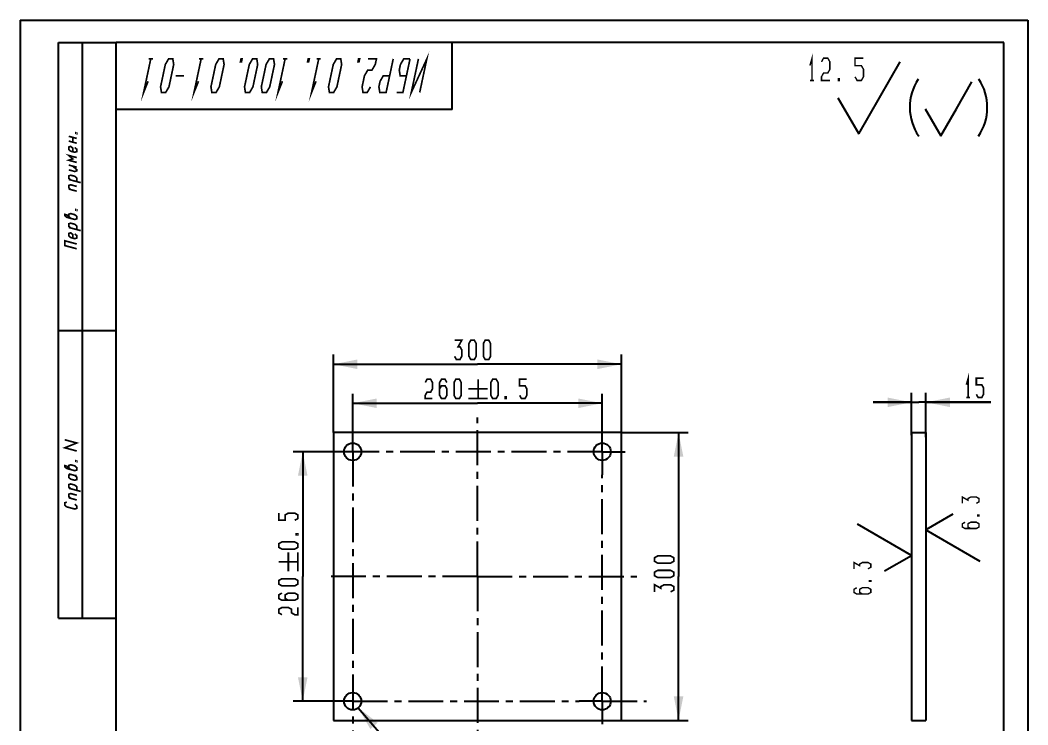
# Model space of a CAD drawing. Header units: millimetres. Extents: x 0 to 210, y 0 to 297.
# Drawn here: x 0 to 210, y 150.1 to 297 of the extents above; entities that cross this region are included whole.
import ezdxf

# ---------------------------------------------------------------- set-up
doc = ezdxf.new("R2010")
doc.units = ezdxf.units.MM
doc.header["$LTSCALE"] = 19.36
doc.linetypes.add('CENTER', pattern=[0.6, 0.375, -0.075, 0.075, -0.075])
doc.layers.get('0').update_dxf_attribs({"linetype": 'CONTINUOUS'})
doc.layers.add('DEFAULT_1', color=7, linetype='CENTER')
doc.styles.get("Standard").update_dxf_attribs({"font": 'txt', "width": 0.75})
doc.dimstyles.new('DIMSTYLE_1', dxfattribs={"dimtxt": 4, "dimasz": 5, "dimexe": 0.18, "dimexo": 0.0625, "dimgap": 0.09, "dimtad": 1, "dimdec": 4, "dimlfac": 5, "dimdsep": 46, "dimtxsty": 'STANDARD', "dimblk": '_FILLED', "dimblk1": '_FILLED', "dimblk2": '_FILLED', "dimcen": 0.09, "dimadec": 0, "dimazin": 0, "dimtp": 0.5, "dimtm": 0.5, "dimtfac": 1, "dimtdec": 4, "dimtofl": 0, "dimtmove": 0, "dimatfit": 3, "dimldrblk": '_FILLED', "dimfxl": 1, "dimtolj": 1, "dimarcsym": 0})
doc.dimstyles.new('DIMSTYLE_2', dxfattribs={"dimtxt": 4, "dimasz": 5, "dimexe": 0.18, "dimexo": 0.0625, "dimgap": 0.09, "dimtad": 1, "dimdec": 4, "dimlfac": 5, "dimdsep": 46, "dimtxsty": 'STANDARD', "dimblk": '_FILLED', "dimblk1": '_FILLED', "dimblk2": '_FILLED', "dimcen": 0.09, "dimadec": 0, "dimazin": 0, "dimtp": 0.2, "dimtm": 0.2, "dimtfac": 1, "dimtdec": 4, "dimtofl": 0, "dimtmove": 0, "dimatfit": 3, "dimldrblk": '_FILLED', "dimfxl": 1, "dimtolj": 1, "dimarcsym": 0})
doc.dimstyles.new('DIMSTYLE_3', dxfattribs={"dimtxt": 4, "dimasz": 5, "dimexe": 0.18, "dimexo": 0.0625, "dimgap": 0.09, "dimtad": 1, "dimtih": 1, "dimtoh": 1, "dimdec": 4, "dimlfac": 5, "dimdsep": 46, "dimtxsty": 'STANDARD', "dimblk": '_FILLED', "dimblk1": '_FILLED', "dimblk2": '_FILLED', "dimcen": 0.09, "dimadec": 0, "dimazin": 0, "dimtp": 0.2, "dimtm": 0.2, "dimtfac": 1, "dimtdec": 4, "dimtofl": 0, "dimtmove": 0, "dimatfit": 3, "dimldrblk": '_FILLED', "dimfxl": 1, "dimtolj": 1, "dimarcsym": 0})
doc.dimstyles.new('DIMSTYLE_4', dxfattribs={"dimtxt": 4, "dimasz": 5, "dimexe": 0.18, "dimexo": 0.0625, "dimgap": 0.09, "dimtad": 1, "dimdec": 4, "dimlfac": 5, "dimdsep": 46, "dimtxsty": 'STANDARD', "dimblk": '_FILLED', "dimblk1": '_FILLED', "dimblk2": '_FILLED', "dimcen": 0.09, "dimadec": 0, "dimazin": 0, "dimtol": 1, "dimtp": 0.5, "dimtm": 0.5, "dimtfac": 1, "dimtdec": 4, "dimtofl": 0, "dimtmove": 0, "dimatfit": 3, "dimldrblk": '_FILLED', "dimfxl": 1, "dimtolj": 1, "dimarcsym": 0})

# ---------------------------------------------------------------- blocks, each defined once
blk = doc.blocks.new('_FILLED')
at = {"color": 0, "linetype": 'BYBLOCK'}
blk.add_solid([(0, 0), (-1, 0.2), (-1, -0.2)], dxfattribs=at)
blk = doc.blocks.new('*D0')
at = {"color": 2, "linetype": 'CONTINUOUS'}
for p, q in [((65.3, 211.05), (65.3, 227.28)), ((125.3, 211.05), (125.3, 227.28)), ((65.3, 225.28), (95.3, 225.28)), ((125.3, 225.28), (95.3, 225.28))]:
    blk.add_line(p, q, dxfattribs=at)
at = {"color": 2, "linetype": 'CONTINUOUS', "xscale": 5, "yscale": 5, "zscale": 5, "rotation": 180}
blk.add_blockref('_FILLED', (65.3, 225.28), dxfattribs=at)
at = {"color": 2, "linetype": 'CONTINUOUS', "xscale": 5, "yscale": 5, "zscale": 5}
blk.add_blockref('_FILLED', (125.3, 225.28), dxfattribs=at)
blk = doc.blocks.new('*D1')
at = {"color": 2, "linetype": 'CONTINUOUS'}
for p, q in [((125.3, 211.05), (139.21, 211.05)), ((137.21, 211.05), (137.21, 181.05)), ((137.21, 151.05), (137.21, 181.05)), ((125.3, 151.05), (139.21, 151.05))]:
    blk.add_line(p, q, dxfattribs=at)
at = {"color": 2, "linetype": 'CONTINUOUS', "xscale": 5, "yscale": 5, "zscale": 5}
for p, rotation in [((137.21, 211.05), 90), ((137.21, 151.05), 270)]:
    blk.add_blockref('_FILLED', p, dxfattribs=dict(at, rotation=rotation))
blk = doc.blocks.new('*D2')
at = {"color": 2, "linetype": 'CONTINUOUS'}
for p, q in [((185.76, 210.5), (185.76, 219.35)), ((188.76, 210.08), (188.76, 219.35)), ((185.76, 217.35), (177.76, 217.35)), ((177.76, 217.35), (187.26, 217.35)), ((202.27, 217.35), (187.26, 217.35)), ((188.76, 217.35), (202.27, 217.35))]:
    blk.add_line(p, q, dxfattribs=at)
at = {"color": 2, "linetype": 'CONTINUOUS', "xscale": 5, "yscale": 5, "zscale": 5}
blk.add_blockref('_FILLED', (185.76, 217.35), dxfattribs=at)
at = {"color": 2, "linetype": 'CONTINUOUS', "xscale": 5, "yscale": 5, "zscale": 5, "rotation": 180}
blk.add_blockref('_FILLED', (188.76, 217.35), dxfattribs=at)
blk = doc.blocks.new('*D3')
at = {"color": 2, "linetype": 'CONTINUOUS'}
for p, q in [((70.47, 153.69), (82.42, 139.84)), ((82.42, 139.84), (83.42, 139.84)), ((83.42, 139.84), (117.75, 139.84))]:
    blk.add_line(p, q, dxfattribs=at)
at = {"color": 2, "linetype": 'CONTINUOUS', "xscale": 5, "yscale": 5, "zscale": 5, "rotation": 130.781915}
blk.add_blockref('_FILLED', (70.47, 153.69), dxfattribs=at)
blk = doc.blocks.new('*D4')
at = {"color": 2, "linetype": 'CONTINUOUS'}
for p, q in [((69.3, 210.5), (69.3, 219.15)), ((121.3, 214.2), (121.3, 219.15)), ((69.3, 217.15), (95.3, 217.15)), ((121.3, 217.15), (95.3, 217.15))]:
    blk.add_line(p, q, dxfattribs=at)
at = {"color": 2, "linetype": 'CONTINUOUS', "xscale": 5, "yscale": 5, "zscale": 5, "rotation": 180}
blk.add_blockref('_FILLED', (69.3, 217.15), dxfattribs=at)
at = {"color": 2, "linetype": 'CONTINUOUS', "xscale": 5, "yscale": 5, "zscale": 5}
blk.add_blockref('_FILLED', (121.3, 217.15), dxfattribs=at)
blk = doc.blocks.new('*D5')
at = {"color": 2, "linetype": 'CONTINUOUS'}
for p, q in [((69.3, 207.05), (56.89, 207.05)), ((58.89, 207.05), (58.89, 181.05)), ((58.89, 155.05), (58.89, 181.05)), ((69.3, 155.05), (56.89, 155.05))]:
    blk.add_line(p, q, dxfattribs=at)
at = {"color": 2, "linetype": 'CONTINUOUS', "xscale": 5, "yscale": 5, "zscale": 5}
for p, rotation in [((58.89, 207.05), 90), ((58.89, 155.05), 270)]:
    blk.add_blockref('_FILLED', p, dxfattribs=dict(at, rotation=rotation))
blk = doc.blocks.new('DRAW_BEZ_SNJATIA_BL0', base_point=(182.2, 278.6))
at = {"color": 2, "linetype": 'CONTINUOUS'}
for p, q in [((174.76, 273.3), (183.42, 288.3)), ((195.12, 278.52), (198.36, 284.14)), ((170.43, 280.8), (174.76, 273.3)), ((188.62, 278.52), (191.87, 272.89)), ((191.87, 272.89), (195.12, 278.52))]:
    blk.add_line(p, q, dxfattribs=at)
for points in [[(164.59, 287.53, 0.3, 0.3, 0), (165.03, 289.09, 0.3, 0.3, 0), (165.03, 284.42, 0.3, 0.3, 0)], [(167, 288.31, 0.3, 0.3, 0), (167.43, 289.09, 0.3, 0.3, 0), (168.31, 289.09, 0.3, 0.3, 0), (168.75, 288.31, 0.3, 0.3, 0), (168.75, 286.76, 0.3, 0.3, 0), (168.31, 285.98, 0.3, 0.3, 0), (167.43, 285.98, 0.3, 0.3, 0), (167, 285.2, 0.3, 0.3, 0), (167, 284.42, 0.3, 0.3, 0), (168.75, 284.42, 0.3, 0.3, 0)], [(174, 285.2, 0.3, 0.3, 0), (174.43, 284.42, 0.3, 0.3, 0), (175.31, 284.42, 0.3, 0.3, 0), (175.75, 285.2, 0.3, 0.3, 0), (175.75, 286.76, 0.3, 0.3, 0), (175.31, 287.53, 0.3, 0.3, 0), (174, 287.53, 0.3, 0.3, 0), (174, 289.09, 0.3, 0.3, 0), (175.75, 289.09, 0.3, 0.3, 0)], [(164.59, 284.42, 0.3, 0.3, 0), (165.47, 284.42, 0.3, 0.3, 0)], [(170.72, 284.42, 0.3, 0.3, 0), (170.5, 284.42, 0.3, 0.3, 0), (170.5, 284.81, 0.3, 0.3, 0), (170.72, 284.81, 0.3, 0.3, 0), (170.72, 284.42, 0.3, 0.3, 0)]]:
    blk.add_lwpolyline(points, format="xyseb", dxfattribs=at)
for centre, start, end in [((196.15, 278.84), 146.7128, 214.1116), ((190.82, 278.84), 325.8884, 33.2872)]:
    blk.add_arc(centre, 10.74, start, end, dxfattribs=at)
blk = doc.blocks.new('BEZ_SNJATIA_ROTE_BL1', base_point=(194.38, 190.94))
at = {"color": 2, "linetype": 'CONTINUOUS'}
for p, q in [((194.38, 194.02), (188.76, 190.77)), ((188.76, 190.77), (194.38, 187.52)), ((194.38, 187.52), (200.01, 184.27))]:
    blk.add_line(p, q, dxfattribs=at)
for points in [[(196.34, 196.29, 0.3, 0.3, 0), (196.34, 197.61, 0.3, 0.3, 0), (197.51, 196.95, 0.3, 0.3, 0), (197.51, 197.28, 0.3, 0.3, 0), (198.09, 197.61, 0.3, 0.3, 0), (199.26, 197.61, 0.3, 0.3, 0), (199.84, 197.28, 0.3, 0.3, 0), (199.84, 196.62, 0.3, 0.3, 0), (199.26, 196.29, 0.3, 0.3, 0)], [(199.84, 193.83, 0.3, 0.3, 0), (199.84, 193.67, 0.3, 0.3, 0), (199.55, 193.67, 0.3, 0.3, 0), (199.55, 193.83, 0.3, 0.3, 0), (199.84, 193.83, 0.3, 0.3, 0)], [(196.92, 192.36, 0.3, 0.3, 0), (196.34, 192.03, 0.3, 0.3, 0), (196.34, 191.37, 0.3, 0.3, 0), (196.92, 191.04, 0.3, 0.3, 0), (199.26, 191.04, 0.3, 0.3, 0), (199.84, 191.37, 0.3, 0.3, 0), (199.84, 192.03, 0.3, 0.3, 0), (199.26, 192.36, 0.3, 0.3, 0), (198.09, 192.36, 0.3, 0.3, 0), (197.51, 192.03, 0.3, 0.3, 0), (197.51, 191.37, 0.3, 0.3, 0), (198.09, 191.04, 0.3, 0.3, 0)]]:
    blk.add_lwpolyline(points, format="xyseb", dxfattribs=at)
blk = doc.blocks.new('BEZ_SNJATIA_NORM_BL2', base_point=(179.76, 184.67))
at = {"color": 2, "linetype": 'CONTINUOUS'}
for p, q in [((180.13, 188.7), (174.51, 191.95)), ((185.76, 185.45), (180.13, 188.7)), ((180.13, 182.21), (185.76, 185.45))]:
    blk.add_line(p, q, dxfattribs=at)
for points in [[(173.77, 182.64, 0.3, 0.3, 0), (173.77, 183.96, 0.3, 0.3, 0), (174.94, 183.3, 0.3, 0.3, 0), (174.94, 183.63, 0.3, 0.3, 0), (175.52, 183.96, 0.3, 0.3, 0), (176.69, 183.96, 0.3, 0.3, 0), (177.27, 183.63, 0.3, 0.3, 0), (177.27, 182.97, 0.3, 0.3, 0), (176.69, 182.64, 0.3, 0.3, 0)], [(174.35, 178.71, 0.3, 0.3, 0), (173.77, 178.38, 0.3, 0.3, 0), (173.77, 177.72, 0.3, 0.3, 0), (174.35, 177.39, 0.3, 0.3, 0), (176.69, 177.39, 0.3, 0.3, 0), (177.27, 177.72, 0.3, 0.3, 0), (177.27, 178.38, 0.3, 0.3, 0), (176.69, 178.71, 0.3, 0.3, 0), (175.52, 178.71, 0.3, 0.3, 0), (174.94, 178.38, 0.3, 0.3, 0), (174.94, 177.72, 0.3, 0.3, 0), (175.52, 177.39, 0.3, 0.3, 0)], [(177.27, 180.18, 0.3, 0.3, 0), (177.27, 180.02, 0.3, 0.3, 0), (176.98, 180.02, 0.3, 0.3, 0), (176.98, 180.18, 0.3, 0.3, 0), (177.27, 180.18, 0.3, 0.3, 0)]]:
    blk.add_lwpolyline(points, format="xyseb", dxfattribs=at)

msp = doc.modelspace()

# ---------------------------------------------------------------- linework, layer by layer
at = {"color": 7, "linetype": 'CONTINUOUS'}
for p, q in [((0, 297), (0, 0)), ((0, 297), (210, 297)), ((210, 297), (210, 0)), ((8, 172.349899), (8, 292.349899)), ((8, 292.349899), (20, 292.349899)), ((13, 172.349899), (13, 292.349899)), ((90, 292.349899), (20, 292.349899)), ((20, 278.349899), (20, 292.349899)), ((20, 172.349899), (20, 292.349899)), ((20, 5), (20, 292.349899)), ((205, 292.349899), (20, 292.349899)), ((90, 278.349899), (90, 292.349899)), ((205, 5), (205, 292.349899)), ((90, 278.349899), (20, 278.349899)), ((8, 232.349899), (20, 232.349899)), ((65.295149, 211.05198), (65.295149, 151.05198)), ((125.295149, 211.05198), (65.295149, 211.05198)), ((125.295149, 151.05198), (125.295149, 211.05198)), ((185.757811, 211.05198), (185.757811, 151.05198)), ((185.757811, 211.05198), (188.757811, 211.05198)), ((188.757811, 211.05198), (188.757811, 151.05198)), ((8, 172.349899), (20, 172.349899)), ((65.295149, 151.05198), (125.295149, 151.05198)), ((185.757811, 151.05198), (188.757811, 151.05198))]:
    msp.add_line(p, q, dxfattribs=at)
at = {"color": 2, "linetype": 'CONTINUOUS'}
for points in [[(83.262109, 281.928088, 0.35, 0.35, 0), (84.749999, 288.928084, 0.35, 0.35, 0), (81.5121, 281.928088, 0.35, 0.35, 0), (83, 288.928084, 0.35, 0.35, 0)], [(26.664316, 284.26142, 0.35, 0.35, 0), (25.730853, 281.928088, 0.35, 0.35, 0), (27.218753, 288.928084, 0.35, 0.35, 0)], [(27.65625, 288.928084, 0.35, 0.35, 0), (26.781245, 288.928084, 0.35, 0.35, 0)], [(31.812499, 288.928084, 0.35, 0.35, 0), (32.002013, 287.761418, 0.35, 0.35, 0), (31.01009, 283.094754, 0.35, 0.35, 0), (30.324609, 281.928088, 0.35, 0.35, 0), (29.449604, 281.928088, 0.35, 0.35, 0), (29.260091, 283.094754, 0.35, 0.35, 0), (30.252014, 287.761418, 0.35, 0.35, 0), (30.937505, 288.928084, 0.35, 0.35, 0), (31.812499, 288.928084, 0.35, 0.35, 0)], [(37.164321, 284.26142, 0.35, 0.35, 0), (36.230857, 281.928088, 0.35, 0.35, 0), (37.718747, 288.928084, 0.35, 0.35, 0)], [(38.156255, 288.928084, 0.35, 0.35, 0), (37.28125, 288.928084, 0.35, 0.35, 0)], [(42.312504, 288.928084, 0.35, 0.35, 0), (42.502018, 287.761418, 0.35, 0.35, 0), (41.510084, 283.094754, 0.35, 0.35, 0), (40.824604, 281.928088, 0.35, 0.35, 0), (39.949609, 281.928088, 0.35, 0.35, 0), (39.760085, 283.094754, 0.35, 0.35, 0), (40.752019, 287.761418, 0.35, 0.35, 0), (41.437499, 288.928084, 0.35, 0.35, 0), (42.312504, 288.928084, 0.35, 0.35, 0)], [(46.031245, 288.928084, 0.35, 0.35, 0), (46.249999, 288.928084, 0.35, 0.35, 0), (46.126013, 288.344762, 0.35, 0.35, 0), (45.907259, 288.344762, 0.35, 0.35, 0), (46.031245, 288.928084, 0.35, 0.35, 0)], [(49.3125, 288.928084, 0.35, 0.35, 0), (49.502014, 287.761418, 0.35, 0.35, 0), (48.510091, 283.094754, 0.35, 0.35, 0), (47.8246, 281.928088, 0.35, 0.35, 0), (46.949605, 281.928088, 0.35, 0.35, 0), (46.760092, 283.094754, 0.35, 0.35, 0), (47.752015, 287.761418, 0.35, 0.35, 0), (48.437495, 288.928084, 0.35, 0.35, 0), (49.3125, 288.928084, 0.35, 0.35, 0)], [(52.812498, 288.928084, 0.35, 0.35, 0), (53.002022, 287.761418, 0.35, 0.35, 0), (52.010089, 283.094754, 0.35, 0.35, 0), (51.324608, 281.928088, 0.35, 0.35, 0), (50.449604, 281.928088, 0.35, 0.35, 0), (50.26009, 283.094754, 0.35, 0.35, 0), (51.252013, 287.761418, 0.35, 0.35, 0), (51.937504, 288.928084, 0.35, 0.35, 0), (52.812498, 288.928084, 0.35, 0.35, 0)], [(54.664322, 284.26142, 0.35, 0.35, 0), (53.730858, 281.928088, 0.35, 0.35, 0), (55.218748, 288.928084, 0.35, 0.35, 0)], [(55.656245, 288.928084, 0.35, 0.35, 0), (54.781251, 288.928084, 0.35, 0.35, 0)], [(60.031248, 288.928084, 0.35, 0.35, 0), (60.250002, 288.928084, 0.35, 0.35, 0), (60.126005, 288.344762, 0.35, 0.35, 0), (59.907262, 288.344762, 0.35, 0.35, 0), (60.031248, 288.928084, 0.35, 0.35, 0)], [(61.664318, 284.26142, 0.35, 0.35, 0), (60.730854, 281.928088, 0.35, 0.35, 0), (62.218755, 288.928084, 0.35, 0.35, 0)], [(62.656252, 288.928084, 0.35, 0.35, 0), (61.781247, 288.928084, 0.35, 0.35, 0)], [(66.812501, 288.928084, 0.35, 0.35, 0), (67.002015, 287.761418, 0.35, 0.35, 0), (66.010092, 283.094754, 0.35, 0.35, 0), (65.324601, 281.928088, 0.35, 0.35, 0), (64.449606, 281.928088, 0.35, 0.35, 0), (64.260082, 283.094754, 0.35, 0.35, 0), (65.252016, 287.761418, 0.35, 0.35, 0), (65.937496, 288.928084, 0.35, 0.35, 0), (66.812501, 288.928084, 0.35, 0.35, 0)], [(70.531253, 288.928084, 0.35, 0.35, 0), (70.749996, 288.928084, 0.35, 0.35, 0), (70.62601, 288.344762, 0.35, 0.35, 0), (70.407256, 288.344762, 0.35, 0.35, 0), (70.531253, 288.928084, 0.35, 0.35, 0)], [(73.010088, 283.094754, 0.35, 0.35, 0), (72.324607, 281.928088, 0.35, 0.35, 0), (71.449603, 281.928088, 0.35, 0.35, 0), (71.260089, 283.094754, 0.35, 0.35, 0), (71.756056, 285.428086, 0.35, 0.35, 0), (72.441536, 286.594752, 0.35, 0.35, 0), (73.31653, 286.594752, 0.35, 0.35, 0), (74.002021, 287.761418, 0.35, 0.35, 0), (74.250005, 288.928084, 0.35, 0.35, 0), (72.499995, 288.928084, 0.35, 0.35, 0)], [(77.750003, 288.928084, 0.35, 0.35, 0), (76.262103, 281.928088, 0.35, 0.35, 0), (74.949601, 281.928088, 0.35, 0.35, 0), (74.760087, 283.094754, 0.35, 0.35, 0), (75.00807, 284.26142, 0.35, 0.35, 0), (75.693551, 285.428086, 0.35, 0.35, 0), (77.006053, 285.428086, 0.35, 0.35, 0)], [(81.250001, 288.928084, 0.35, 0.35, 0), (79.762101, 281.928088, 0.35, 0.35, 0), (78.449609, 281.928088, 0.35, 0.35, 0)], [(81.250001, 288.928084, 0.35, 0.35, 0), (79.937499, 288.928084, 0.35, 0.35, 0), (79.252019, 287.761418, 0.35, 0.35, 0), (79.004035, 286.594752, 0.35, 0.35, 0), (79.193549, 285.428086, 0.35, 0.35, 0), (80.506051, 285.428086, 0.35, 0.35, 0)], [(34.13105, 285.428086, 0.35, 0.35, 0), (32.381051, 285.428086, 0.35, 0.35, 0)], [(11.794094, 273.47491, 0.35, 0.35, 0), (11.794094, 273.349893, 0.35, 0.35, 0), (11.58576, 273.40573, 0.35, 0.35, 0), (11.58576, 273.530727, 0.35, 0.35, 0), (11.794094, 273.47491, 0.35, 0.35, 0)], [(10.127428, 272.796477, 0.35, 0.35, 0), (11.794094, 272.349902, 0.35, 0.35, 0)], [(11.794094, 271.349891, 0.35, 0.35, 0), (10.127428, 271.796486, 0.35, 0.35, 0)], [(10.960764, 271.573199, 0.35, 0.35, 0), (10.960764, 272.573189, 0.35, 0.35, 0)], [(11.794094, 267.349908, 0.35, 0.35, 0), (10.127428, 267.796482, 0.35, 0.35, 0), (10.960764, 268.07318, 0.35, 0.35, 0), (10.127428, 268.796473, 0.35, 0.35, 0), (11.794094, 268.349898, 0.35, 0.35, 0)], [(10.960764, 269.573197, 0.35, 0.35, 0), (10.960764, 270.323195, 0.35, 0.35, 0), (10.544096, 270.684842, 0.35, 0.35, 0), (10.127428, 270.546482, 0.35, 0.35, 0), (10.127428, 270.046477, 0.35, 0.35, 0), (10.544096, 269.68483, 0.35, 0.35, 0), (11.377426, 269.461543, 0.35, 0.35, 0), (11.794094, 269.599902, 0.35, 0.35, 0), (11.794094, 270.099908, 0.35, 0.35, 0), (11.377426, 270.461555, 0.35, 0.35, 0)], [(10.127428, 266.796471, 0.35, 0.35, 0), (11.794094, 266.349896, 0.35, 0.35, 0)], [(10.127428, 265.79648, 0.35, 0.35, 0), (11.377426, 265.461539, 0.35, 0.35, 0), (11.794094, 265.599898, 0.35, 0.35, 0), (11.794094, 265.849891, 0.35, 0.35, 0), (10.960764, 266.573184, 0.35, 0.35, 0)], [(11.794094, 263.349904, 0.35, 0.35, 0), (11.794094, 264.099902, 0.35, 0.35, 0), (11.377426, 264.461549, 0.35, 0.35, 0), (10.544096, 264.684836, 0.35, 0.35, 0), (10.127428, 264.546477, 0.35, 0.35, 0), (10.127428, 264.046471, 0.35, 0.35, 0), (10.544096, 263.684846, 0.35, 0.35, 0)], [(12.62743, 263.126617, 0.35, 0.35, 0), (10.127428, 263.796479, 0.35, 0.35, 0)], [(10.544096, 261.684844, 0.35, 0.35, 0), (10.127428, 262.04649, 0.35, 0.35, 0), (10.127428, 262.546475, 0.35, 0.35, 0), (10.544096, 262.684834, 0.35, 0.35, 0), (11.794094, 262.349893, 0.35, 0.35, 0)], [(11.794094, 261.349902, 0.35, 0.35, 0), (10.127428, 261.796477, 0.35, 0.35, 0)], [(10.544096, 255.684838, 0.35, 0.35, 0), (9.71076, 256.408131, 0.35, 0.35, 0), (9.294097, 256.519764, 0.35, 0.35, 0), (9.294097, 256.269771, 0.35, 0.35, 0), (9.71076, 255.908125, 0.35, 0.35, 0), (11.377426, 255.461551, 0.35, 0.35, 0), (11.794094, 255.59991, 0.35, 0.35, 0), (11.794094, 256.099895, 0.35, 0.35, 0), (11.377426, 256.461541, 0.35, 0.35, 0), (10.544096, 256.684828, 0.35, 0.35, 0), (10.127428, 256.54649, 0.35, 0.35, 0), (10.127428, 256.046484, 0.35, 0.35, 0)], [(11.794094, 257.474895, 0.35, 0.35, 0), (11.794094, 257.349898, 0.35, 0.35, 0), (11.58576, 257.405715, 0.35, 0.35, 0), (11.58576, 257.530732, 0.35, 0.35, 0), (11.794094, 257.474895, 0.35, 0.35, 0)], [(11.794094, 253.349895, 0.35, 0.35, 0), (11.794094, 254.099893, 0.35, 0.35, 0), (11.377426, 254.461539, 0.35, 0.35, 0), (10.544096, 254.684826, 0.35, 0.35, 0), (10.127428, 254.546488, 0.35, 0.35, 0), (10.127428, 254.046482, 0.35, 0.35, 0), (10.544096, 253.684836, 0.35, 0.35, 0)], [(12.62743, 253.126607, 0.35, 0.35, 0), (10.127428, 253.79649, 0.35, 0.35, 0)], [(10.960764, 251.57318, 0.35, 0.35, 0), (10.960764, 252.323199, 0.35, 0.35, 0), (10.544096, 252.684846, 0.35, 0.35, 0), (10.127428, 252.546486, 0.35, 0.35, 0), (10.127428, 252.04648, 0.35, 0.35, 0), (10.544096, 251.684834, 0.35, 0.35, 0), (11.377426, 251.461547, 0.35, 0.35, 0), (11.794094, 251.599906, 0.35, 0.35, 0), (11.794094, 252.099891, 0.35, 0.35, 0), (11.377426, 252.461537, 0.35, 0.35, 0)], [(11.794094, 249.349891, 0.35, 0.35, 0), (9.294097, 250.019773, 0.35, 0.35, 0), (9.294097, 251.019764, 0.35, 0.35, 0), (11.794094, 250.349902, 0.35, 0.35, 0)], [(90.531401, 230.277223, 0.35, 0.35, 0), (92.031397, 230.277223, 0.35, 0.35, 0), (91.281399, 228.943881, 0.35, 0.35, 0), (91.656398, 228.943881, 0.35, 0.35, 0), (92.031397, 228.277221, 0.35, 0.35, 0), (92.031397, 226.943879, 0.35, 0.35, 0), (91.656398, 226.277219, 0.35, 0.35, 0), (90.9064, 226.277219, 0.35, 0.35, 0), (90.531401, 226.943879, 0.35, 0.35, 0)], [(93.906393, 226.277219, 0.35, 0.35, 0), (93.531394, 226.943879, 0.35, 0.35, 0), (93.531394, 229.610541, 0.35, 0.35, 0), (93.906393, 230.277223, 0.35, 0.35, 0), (94.656401, 230.277223, 0.35, 0.35, 0), (95.0314, 229.610541, 0.35, 0.35, 0), (95.0314, 226.943879, 0.35, 0.35, 0), (94.656401, 226.277219, 0.35, 0.35, 0), (93.906393, 226.277219, 0.35, 0.35, 0)], [(96.906396, 226.277219, 0.35, 0.35, 0), (96.531396, 226.943879, 0.35, 0.35, 0), (96.531396, 229.610541, 0.35, 0.35, 0), (96.906396, 230.277223, 0.35, 0.35, 0), (97.656394, 230.277223, 0.35, 0.35, 0), (98.031393, 229.610541, 0.35, 0.35, 0), (98.031393, 226.943879, 0.35, 0.35, 0), (97.656394, 226.277219, 0.35, 0.35, 0), (96.906396, 226.277219, 0.35, 0.35, 0)], [(197.203461, 221.018639, 0.35, 0.35, 0), (197.578471, 222.35198, 0.35, 0.35, 0), (197.578471, 218.351977, 0.35, 0.35, 0)], [(84.421202, 221.479328, 0.35, 0.35, 0), (84.796201, 222.14601, 0.35, 0.35, 0), (85.546199, 222.14601, 0.35, 0.35, 0), (85.921198, 221.479328, 0.35, 0.35, 0), (85.921198, 220.146008, 0.35, 0.35, 0), (85.546199, 219.479348, 0.35, 0.35, 0), (84.796201, 219.479348, 0.35, 0.35, 0), (84.421202, 218.812666, 0.35, 0.35, 0), (84.421202, 218.146006, 0.35, 0.35, 0), (85.921198, 218.146006, 0.35, 0.35, 0)], [(88.921201, 221.479328, 0.35, 0.35, 0), (88.546202, 222.14601, 0.35, 0.35, 0), (87.796204, 222.14601, 0.35, 0.35, 0), (87.421205, 221.479328, 0.35, 0.35, 0), (87.421205, 218.812666, 0.35, 0.35, 0), (87.796204, 218.146006, 0.35, 0.35, 0), (88.546202, 218.146006, 0.35, 0.35, 0), (88.921201, 218.812666, 0.35, 0.35, 0), (88.921201, 220.146008, 0.35, 0.35, 0), (88.546202, 220.812668, 0.35, 0.35, 0), (87.796204, 220.812668, 0.35, 0.35, 0), (87.421205, 220.146008, 0.35, 0.35, 0)], [(90.796207, 218.146006, 0.35, 0.35, 0), (90.421208, 218.812666, 0.35, 0.35, 0), (90.421208, 221.479328, 0.35, 0.35, 0), (90.796207, 222.14601, 0.35, 0.35, 0), (91.546205, 222.14601, 0.35, 0.35, 0), (91.921204, 221.479328, 0.35, 0.35, 0), (91.921204, 218.812666, 0.35, 0.35, 0), (91.546205, 218.146006, 0.35, 0.35, 0), (90.796207, 218.146006, 0.35, 0.35, 0)], [(95.421202, 222.14601, 0.35, 0.35, 0), (95.421202, 218.146006, 0.35, 0.35, 0)], [(98.462874, 218.146006, 0.35, 0.35, 0), (98.087864, 218.812666, 0.35, 0.35, 0), (98.087864, 221.479328, 0.35, 0.35, 0), (98.462874, 222.14601, 0.35, 0.35, 0), (99.212872, 222.14601, 0.35, 0.35, 0), (99.587871, 221.479328, 0.35, 0.35, 0), (99.587871, 218.812666, 0.35, 0.35, 0), (99.212872, 218.146006, 0.35, 0.35, 0), (98.462874, 218.146006, 0.35, 0.35, 0)], [(104.08787, 218.812666, 0.35, 0.35, 0), (104.462869, 218.146006, 0.35, 0.35, 0), (105.212867, 218.146006, 0.35, 0.35, 0), (105.587866, 218.812666, 0.35, 0.35, 0), (105.587866, 220.146008, 0.35, 0.35, 0), (105.212867, 220.812668, 0.35, 0.35, 0), (104.08787, 220.812668, 0.35, 0.35, 0), (104.08787, 222.14601, 0.35, 0.35, 0), (105.587866, 222.14601, 0.35, 0.35, 0)], [(199.265961, 219.018637, 0.35, 0.35, 0), (199.640971, 218.351977, 0.35, 0.35, 0), (200.390969, 218.351977, 0.35, 0.35, 0), (200.765957, 219.018637, 0.35, 0.35, 0), (200.765957, 220.351979, 0.35, 0.35, 0), (200.390969, 221.018639, 0.35, 0.35, 0), (199.265961, 221.018639, 0.35, 0.35, 0), (199.265961, 222.35198, 0.35, 0.35, 0), (200.765957, 222.35198, 0.35, 0.35, 0)], [(93.4212, 220.146008, 0.35, 0.35, 0), (97.421204, 220.146008, 0.35, 0.35, 0)], [(101.275372, 218.146006, 0.35, 0.35, 0), (101.087867, 218.146006, 0.35, 0.35, 0), (101.087867, 218.479336, 0.35, 0.35, 0), (101.275372, 218.479336, 0.35, 0.35, 0), (101.275372, 218.146006, 0.35, 0.35, 0)], [(197.203461, 218.351977, 0.35, 0.35, 0), (197.953459, 218.351977, 0.35, 0.35, 0)], [(93.4212, 218.146006, 0.35, 0.35, 0), (97.421204, 218.146006, 0.35, 0.35, 0)], [(11.794094, 207.204057, 0.35, 0.35, 0), (9.294097, 207.873939, 0.35, 0.35, 0), (11.794094, 208.870729, 0.35, 0.35, 0), (9.294097, 209.540611, 0.35, 0.35, 0)], [(10.544096, 203.33066, 0.35, 0.35, 0), (9.71076, 204.053953, 0.35, 0.35, 0), (9.294097, 204.165607, 0.35, 0.35, 0), (9.294097, 203.915615, 0.35, 0.35, 0), (9.71076, 203.553969, 0.35, 0.35, 0), (11.377426, 203.107373, 0.35, 0.35, 0), (11.794094, 203.245732, 0.35, 0.35, 0), (11.794094, 203.745738, 0.35, 0.35, 0), (11.377426, 204.107385, 0.35, 0.35, 0), (10.544096, 204.330672, 0.35, 0.35, 0), (10.127428, 204.192313, 0.35, 0.35, 0), (10.127428, 203.692307, 0.35, 0.35, 0)], [(11.794094, 205.120738, 0.35, 0.35, 0), (11.794094, 204.995742, 0.35, 0.35, 0), (11.58576, 205.051559, 0.35, 0.35, 0), (11.58576, 205.176555, 0.35, 0.35, 0), (11.794094, 205.120738, 0.35, 0.35, 0)], [(10.127428, 202.442324, 0.35, 0.35, 0), (11.377426, 202.107383, 0.35, 0.35, 0), (11.794094, 202.120725, 0.35, 0.35, 0)], [(10.544096, 202.33067, 0.35, 0.35, 0), (10.127428, 202.192311, 0.35, 0.35, 0), (10.127428, 201.692305, 0.35, 0.35, 0), (10.544096, 201.33068, 0.35, 0.35, 0), (11.377426, 201.107371, 0.35, 0.35, 0), (11.794094, 201.24573, 0.35, 0.35, 0), (11.794094, 201.745736, 0.35, 0.35, 0), (11.377426, 202.107383, 0.35, 0.35, 0)], [(11.794094, 198.995736, 0.35, 0.35, 0), (11.794094, 199.745734, 0.35, 0.35, 0), (11.377426, 200.107381, 0.35, 0.35, 0), (10.544096, 200.330668, 0.35, 0.35, 0), (10.127428, 200.192309, 0.35, 0.35, 0), (10.127428, 199.692324, 0.35, 0.35, 0), (10.544096, 199.330678, 0.35, 0.35, 0)], [(12.62743, 198.772449, 0.35, 0.35, 0), (10.127428, 199.442311, 0.35, 0.35, 0)], [(10.544096, 197.330676, 0.35, 0.35, 0), (10.127428, 197.692322, 0.35, 0.35, 0), (10.127428, 198.192307, 0.35, 0.35, 0), (10.544096, 198.330666, 0.35, 0.35, 0), (11.794094, 197.995725, 0.35, 0.35, 0)], [(11.794094, 196.995734, 0.35, 0.35, 0), (10.127428, 197.442309, 0.35, 0.35, 0)], [(9.71076, 196.553951, 0.35, 0.35, 0), (9.294097, 196.415613, 0.35, 0.35, 0), (9.294097, 195.915607, 0.35, 0.35, 0), (9.71076, 195.553961, 0.35, 0.35, 0), (11.377426, 195.107387, 0.35, 0.35, 0), (11.794094, 195.245725, 0.35, 0.35, 0), (11.794094, 195.74573, 0.35, 0.35, 0), (11.377426, 196.107377, 0.35, 0.35, 0)], [(57.221371, 192.754977, 0.35, 0.35, 0), (57.888031, 193.129986, 0.35, 0.35, 0), (57.888031, 193.879984, 0.35, 0.35, 0), (57.221371, 194.254973, 0.35, 0.35, 0), (55.888029, 194.254973, 0.35, 0.35, 0), (55.221369, 193.879984, 0.35, 0.35, 0), (55.221369, 192.754977, 0.35, 0.35, 0), (53.888038, 192.754977, 0.35, 0.35, 0), (53.888038, 194.254973, 0.35, 0.35, 0)], [(57.888031, 189.942479, 0.35, 0.35, 0), (57.888031, 189.754984, 0.35, 0.35, 0), (57.554701, 189.754984, 0.35, 0.35, 0), (57.554701, 189.942479, 0.35, 0.35, 0), (57.888031, 189.942479, 0.35, 0.35, 0)], [(57.888031, 187.12998, 0.35, 0.35, 0), (57.221371, 186.754971, 0.35, 0.35, 0), (54.554698, 186.754971, 0.35, 0.35, 0), (53.888038, 187.12998, 0.35, 0.35, 0), (53.888038, 187.879979, 0.35, 0.35, 0), (54.554698, 188.254967, 0.35, 0.35, 0), (57.221371, 188.254967, 0.35, 0.35, 0), (57.888031, 187.879979, 0.35, 0.35, 0), (57.888031, 187.12998, 0.35, 0.35, 0)], [(55.888029, 182.088307, 0.35, 0.35, 0), (55.888029, 186.088311, 0.35, 0.35, 0)], [(57.888031, 182.088307, 0.35, 0.35, 0), (57.888031, 186.088311, 0.35, 0.35, 0)], [(136.208633, 184.206193, 0.35, 0.35, 0), (135.541973, 183.831184, 0.35, 0.35, 0), (132.875289, 183.831184, 0.35, 0.35, 0), (132.208629, 184.206193, 0.35, 0.35, 0), (132.208629, 184.956191, 0.35, 0.35, 0), (132.875289, 185.331201, 0.35, 0.35, 0), (135.541973, 185.331201, 0.35, 0.35, 0), (136.208633, 184.956191, 0.35, 0.35, 0), (136.208633, 184.206193, 0.35, 0.35, 0)], [(53.888038, 184.088309, 0.35, 0.35, 0), (57.888031, 184.088309, 0.35, 0.35, 0)], [(57.888031, 179.463313, 0.35, 0.35, 0), (57.221371, 179.088314, 0.35, 0.35, 0), (54.554698, 179.088314, 0.35, 0.35, 0), (53.888038, 179.463313, 0.35, 0.35, 0), (53.888038, 180.213312, 0.35, 0.35, 0), (54.554698, 180.588311, 0.35, 0.35, 0), (57.221371, 180.588311, 0.35, 0.35, 0), (57.888031, 180.213312, 0.35, 0.35, 0), (57.888031, 179.463313, 0.35, 0.35, 0)], [(136.208633, 181.206201, 0.35, 0.35, 0), (135.541973, 180.831191, 0.35, 0.35, 0), (132.875289, 180.831191, 0.35, 0.35, 0), (132.208629, 181.206201, 0.35, 0.35, 0), (132.208629, 181.956199, 0.35, 0.35, 0), (132.875289, 182.331187, 0.35, 0.35, 0), (135.541973, 182.331187, 0.35, 0.35, 0), (136.208633, 181.956199, 0.35, 0.35, 0), (136.208633, 181.206201, 0.35, 0.35, 0)], [(132.208629, 177.831188, 0.35, 0.35, 0), (132.208629, 179.331195, 0.35, 0.35, 0), (133.541971, 178.581187, 0.35, 0.35, 0), (133.541971, 178.956196, 0.35, 0.35, 0), (134.208631, 179.331195, 0.35, 0.35, 0), (135.541973, 179.331195, 0.35, 0.35, 0), (136.208633, 178.956196, 0.35, 0.35, 0), (136.208633, 178.206187, 0.35, 0.35, 0), (135.541973, 177.831188, 0.35, 0.35, 0)], [(54.554698, 177.588308, 0.35, 0.35, 0), (53.888038, 177.213309, 0.35, 0.35, 0), (53.888038, 176.463311, 0.35, 0.35, 0), (54.554698, 176.088312, 0.35, 0.35, 0), (57.221371, 176.088312, 0.35, 0.35, 0), (57.888031, 176.463311, 0.35, 0.35, 0), (57.888031, 177.213309, 0.35, 0.35, 0), (57.221371, 177.588308, 0.35, 0.35, 0), (55.888029, 177.588308, 0.35, 0.35, 0), (55.221369, 177.213309, 0.35, 0.35, 0), (55.221369, 176.463311, 0.35, 0.35, 0), (55.888029, 176.088312, 0.35, 0.35, 0)], [(54.554698, 173.088309, 0.35, 0.35, 0), (53.888038, 173.463308, 0.35, 0.35, 0), (53.888038, 174.213306, 0.35, 0.35, 0), (54.554698, 174.588315, 0.35, 0.35, 0), (55.888029, 174.588315, 0.35, 0.35, 0), (56.5547, 174.213306, 0.35, 0.35, 0), (56.5547, 173.463308, 0.35, 0.35, 0), (57.221371, 173.088309, 0.35, 0.35, 0), (57.888031, 173.088309, 0.35, 0.35, 0), (57.888031, 174.588315, 0.35, 0.35, 0)]]:
    msp.add_lwpolyline(points, format="xyseb", dxfattribs=at)
at = {"color": 7, "linetype": 'CONTINUOUS'}
for centre in [(69.295149, 207.05198), (121.295149, 207.05198), (69.295149, 155.05198), (121.295149, 155.05198)]:
    msp.add_circle(centre, 1.8, dxfattribs=at)
at = {"layer": 'DEFAULT_1', "color": 2, "linetype": 'CENTER'}
for p, q in [((95.295149, 181.05198), (95.295149, 214.202497)), ((121.295149, 211.85198), (121.295149, 215.026352)), ((69.295149, 207.05198), (69.295149, 211.85198)), ((121.295149, 207.05198), (121.295149, 211.85198)), ((64.631068, 207.05198), (64.495149, 207.05198)), ((121.295149, 207.05198), (64.631068, 207.05198)), ((69.295149, 207.05198), (69.295149, 145.410541)), ((121.295149, 207.05198), (121.295149, 202.25198)), ((121.295149, 207.05198), (126.095149, 207.05198)), ((121.295149, 155.05198), (121.295149, 202.25198)), ((95.295149, 181.05198), (63.395284, 181.05198)), ((95.295149, 181.05198), (95.295149, 147.882108)), ((95.295149, 181.05198), (128.479889, 181.05198)), ((69.295149, 155.05198), (64.495149, 155.05198)), ((69.295149, 155.05198), (116.495149, 155.05198)), ((121.295149, 155.05198), (116.495149, 155.05198)), ((121.295149, 155.05198), (130.539528, 155.05198)), ((121.295149, 155.05198), (121.295149, 150.25198))]:
    msp.add_line(p, q, dxfattribs=at)

# ---------------------------------------------------------------- block references
at = {"color": 2, "linetype": 'CONTINUOUS'}
for name, p in [('DRAW_BEZ_SNJATIA_BL0', (182.19517, 278.596107)), ('BEZ_SNJATIA_ROTE_BL1', (194.382811, 190.939513)), ('BEZ_SNJATIA_NORM_BL2', (179.763864, 184.670963))]:
    msp.add_blockref(name, p, dxfattribs=at)

# ---------------------------------------------------------------- dimensions: what is measured, and where the dimension line sits
for base, p1, p2, angle, dimstyle, picture, middle in [((65.295149, 225.277212), (125.295149, 211.05198), (65.295149, 211.05198), 180, 'DIMSTYLE_1', '*D0', (90.531397, 226.277212)), ((69.295149, 217.146005), (121.295149, 214.202497), (69.295149, 210.495146), 180, 'DIMSTYLE_4', '*D4', (84.421203, 218.146005)), ((137.20863, 211.05198), (125.295149, 151.05198), (125.295149, 211.05198), 90, 'DIMSTYLE_1', '*D1', (136.20863, 177.831192)), ((58.888033, 155.05198), (69.295149, 207.05198), (69.295149, 155.05198), 270, 'DIMSTYLE_4', '*D5', (57.888033, 173.088311))]:
    dim = msp.add_linear_dim(base=base, p1=p1, p2=p2, angle=angle, dimstyle=dimstyle, dxfattribs=at)
    dim.commit()
    dim.dimension.update_dxf_attribs({"geometry": picture, "text_midpoint": middle, "dimtype": 160})
dim = msp.add_linear_dim(base=(188.757811, 217.35198), p1=(185.757811, 210.495146), p2=(188.757811, 210.083218), dimstyle='DIMSTYLE_2', dxfattribs=at)
dim.commit()
dim.dimension.update_dxf_attribs({"geometry": '*D2', "text_midpoint": (196.265964, 218.35198), "dimtype": 160})
dim = msp.add_diameter_dim_2p(p1=(70.470876, 153.689018), p2=(68.119422, 156.414942), text='4îòâ.<>', dimstyle='DIMSTYLE_3', dxfattribs=at)
dim.commit()
dim.dimension.update_dxf_attribs({"geometry": '*D3', "text_midpoint": (87.419141, 140.837983), "dimtype": 163})

doc.saveas('drawing.dxf')
